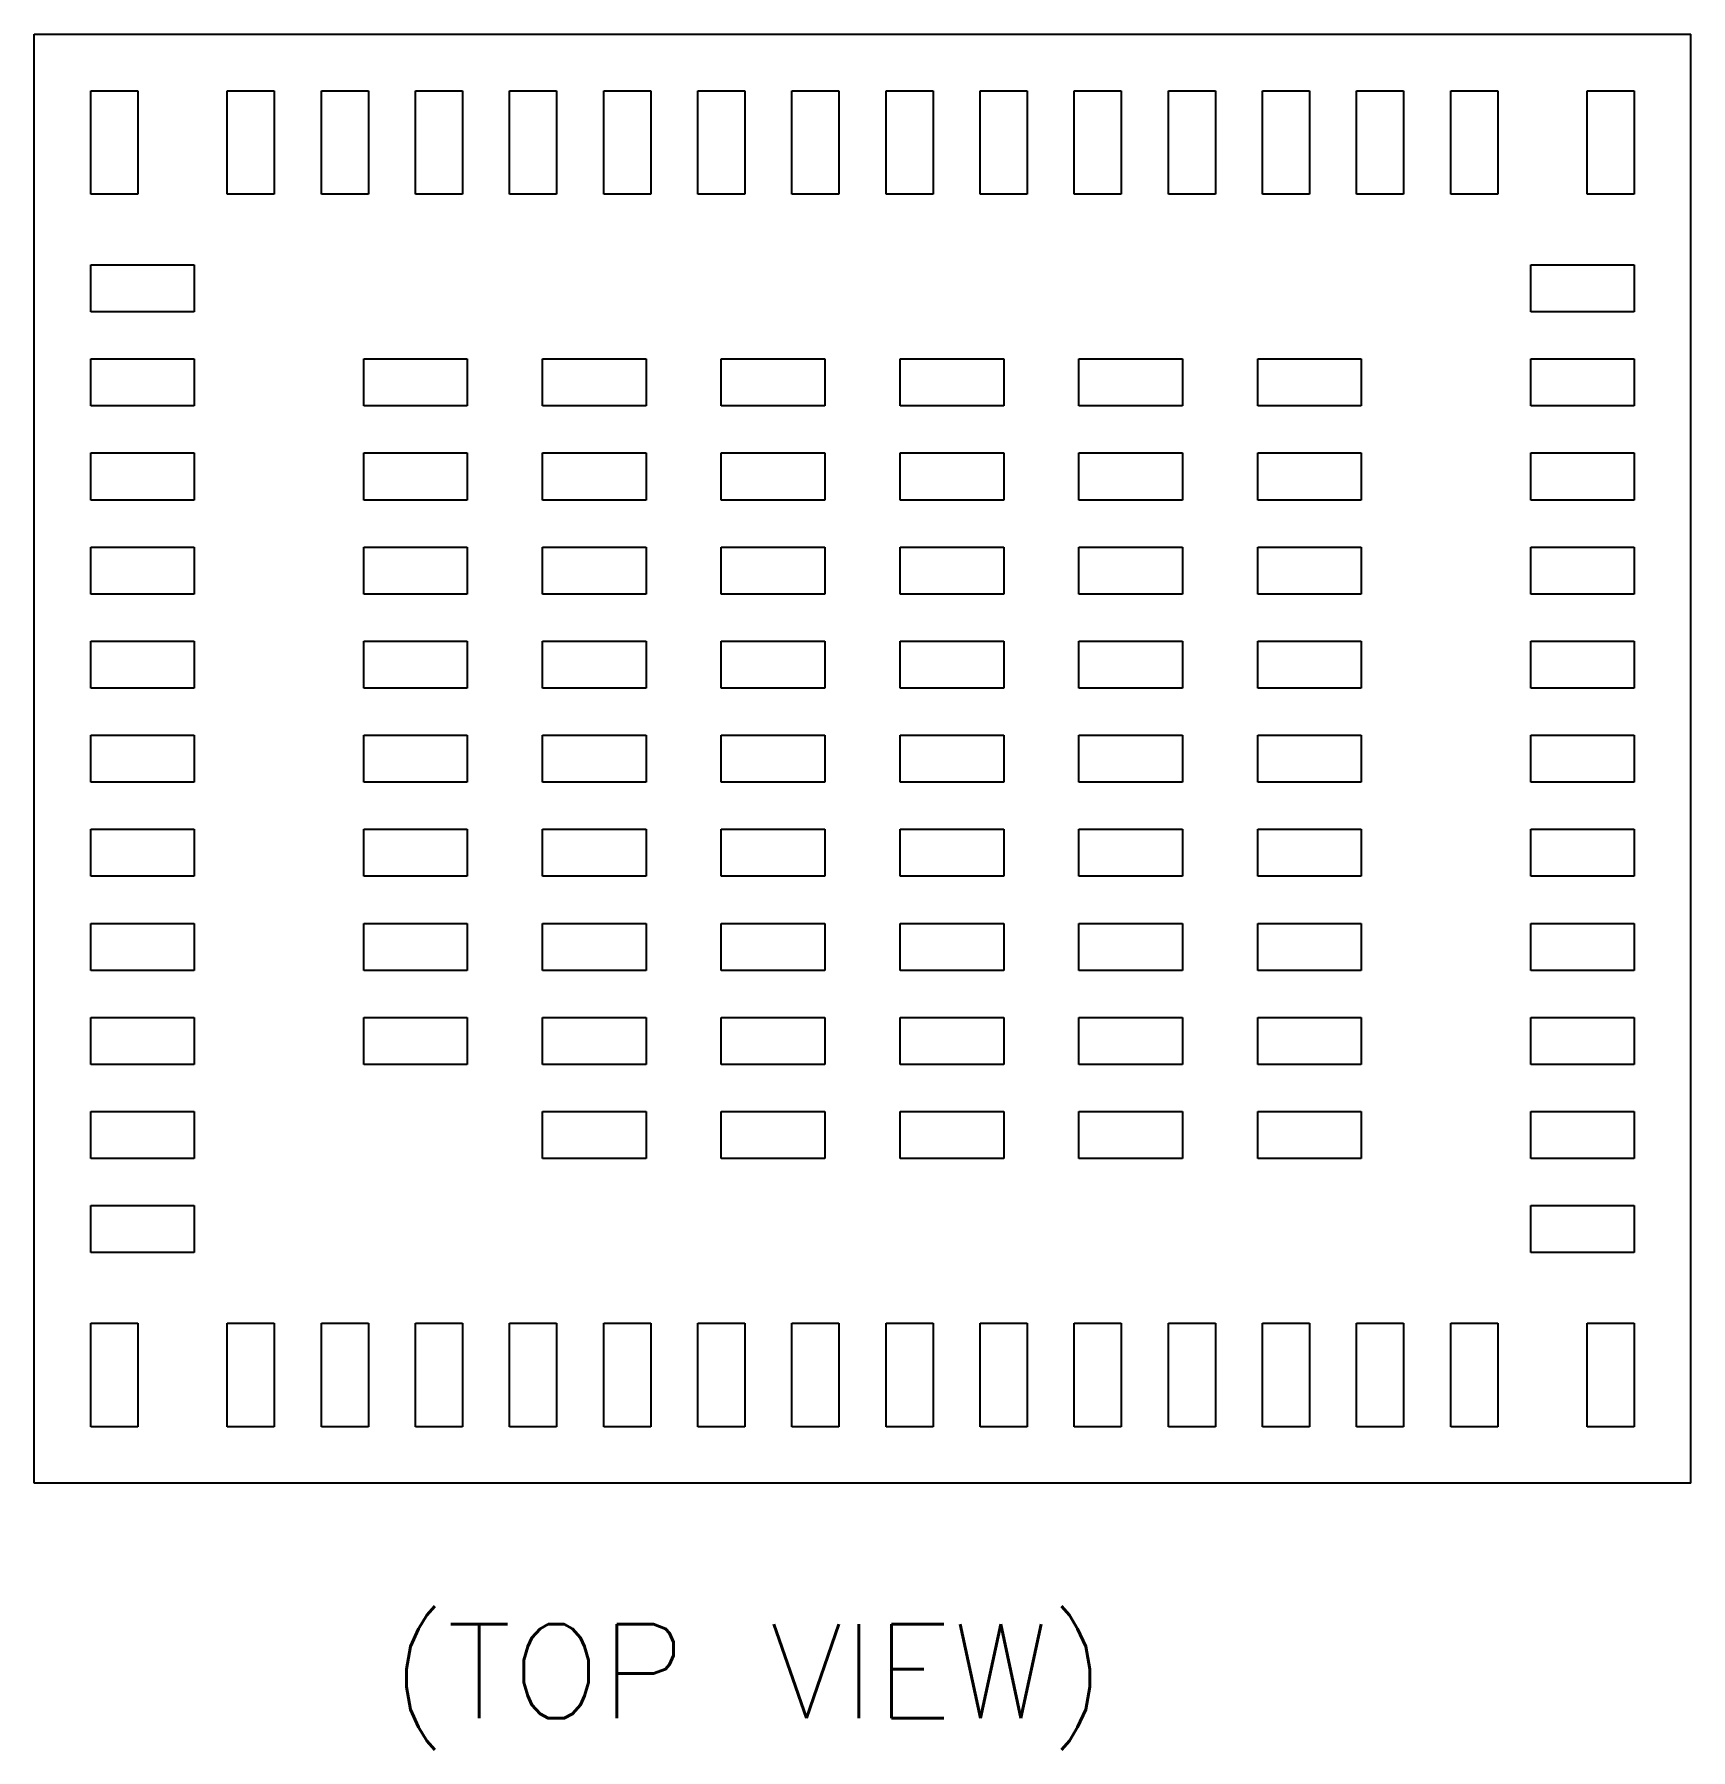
# Model space of a CAD drawing. Extents: x 0 to 8.8, y -1.42 to 7.7.
import ezdxf

# ---------------------------------------------------------------- set-up
doc = ezdxf.new("R2010")
doc.units = 0
doc.layers.add('NC_Work2', color=7, linetype='CONTINUOUS')
doc.layers.add('ProductsBoradOutline', color=7, linetype='CONTINUOUS')
doc.styles.get("Standard").update_dxf_attribs({"font": 'txt', "bigfont": 'EXTFONT'})

msp = doc.modelspace()

# ---------------------------------------------------------------- linework, layer by layer
at = {"layer": 'NC_Work2'}
for p, q in [((0.3, 6.85), (0.3, 7.4)), ((0.3, 7.4), (0.55, 7.4)), ((0.55, 7.4), (0.55, 6.85)), ((1.025, 6.85), (1.025, 7.4)), ((1.025, 7.4), (1.275, 7.4)), ((1.275, 7.4), (1.275, 6.85)), ((1.525, 6.85), (1.525, 7.4)), ((1.525, 7.4), (1.775, 7.4)), ((1.775, 7.4), (1.775, 6.85)), ((2.025, 6.85), (2.025, 7.4)), ((2.025, 7.4), (2.275, 7.4)), ((2.275, 7.4), (2.275, 6.85)), ((2.525, 6.85), (2.525, 7.4)), ((2.525, 7.4), (2.775, 7.4)), ((2.775, 7.4), (2.775, 6.85)), ((3.025, 6.85), (3.025, 7.4)), ((3.025, 7.4), (3.275, 7.4)), ((3.275, 7.4), (3.275, 6.85)), ((3.525, 6.85), (3.525, 7.4)), ((3.525, 7.4), (3.775, 7.4)), ((3.775, 7.4), (3.775, 6.85)), ((4.025, 6.85), (4.025, 7.4)), ((4.025, 7.4), (4.275, 7.4)), ((4.275, 7.4), (4.275, 6.85)), ((4.525, 6.85), (4.525, 7.4)), ((4.525, 7.4), (4.775, 7.4)), ((4.775, 7.4), (4.775, 6.85)), ((5.025, 6.85), (5.025, 7.4)), ((5.025, 7.4), (5.275, 7.4)), ((5.275, 7.4), (5.275, 6.85)), ((5.525, 6.85), (5.525, 7.4)), ((5.525, 7.4), (5.775, 7.4)), ((5.775, 7.4), (5.775, 6.85)), ((6.025, 6.85), (6.025, 7.4)), ((6.025, 7.4), (6.275, 7.4)), ((6.275, 7.4), (6.275, 6.85)), ((6.525, 6.85), (6.525, 7.4)), ((6.525, 7.4), (6.775, 7.4)), ((6.775, 7.4), (6.775, 6.85)), ((7.025, 6.85), (7.025, 7.4)), ((7.025, 7.4), (7.275, 7.4)), ((7.275, 7.4), (7.275, 6.85)), ((7.525, 6.85), (7.525, 7.4)), ((7.525, 7.4), (7.775, 7.4)), ((7.775, 7.4), (7.775, 6.85)), ((8.25, 6.85), (8.25, 7.4)), ((8.25, 7.4), (8.5, 7.4)), ((8.5, 7.4), (8.5, 6.85)), ((0.55, 6.85), (0.3, 6.85)), ((1.275, 6.85), (1.025, 6.85)), ((1.775, 6.85), (1.525, 6.85)), ((2.275, 6.85), (2.025, 6.85)), ((2.775, 6.85), (2.525, 6.85)), ((3.275, 6.85), (3.025, 6.85)), ((3.775, 6.85), (3.525, 6.85)), ((4.275, 6.85), (4.025, 6.85)), ((4.775, 6.85), (4.525, 6.85)), ((5.275, 6.85), (5.025, 6.85)), ((5.775, 6.85), (5.525, 6.85)), ((6.275, 6.85), (6.025, 6.85)), ((6.775, 6.85), (6.525, 6.85)), ((7.275, 6.85), (7.025, 6.85)), ((7.775, 6.85), (7.525, 6.85)), ((8.5, 6.85), (8.25, 6.85)), ((0.3, 6.475), (0.85, 6.475)), ((0.3, 6.225), (0.3, 6.475)), ((0.85, 6.475), (0.85, 6.225)), ((7.95, 6.475), (8.5, 6.475)), ((7.95, 6.225), (7.95, 6.475)), ((8.5, 6.475), (8.5, 6.225)), ((0.85, 6.225), (0.3, 6.225)), ((8.5, 6.225), (7.95, 6.225)), ((0.3, 5.975), (0.85, 5.975)), ((0.3, 5.725), (0.3, 5.975)), ((0.85, 5.975), (0.85, 5.725)), ((1.75, 5.975), (2.3, 5.975)), ((1.75, 5.725), (1.75, 5.975)), ((2.3, 5.975), (2.3, 5.725)), ((2.7, 5.975), (3.25, 5.975)), ((2.7, 5.725), (2.7, 5.975)), ((3.25, 5.975), (3.25, 5.725)), ((3.65, 5.975), (4.2, 5.975)), ((3.65, 5.725), (3.65, 5.975)), ((4.2, 5.975), (4.2, 5.725)), ((4.6, 5.975), (5.15, 5.975)), ((4.6, 5.725), (4.6, 5.975)), ((5.15, 5.975), (5.15, 5.725)), ((5.55, 5.975), (6.1, 5.975)), ((5.55, 5.725), (5.55, 5.975)), ((6.1, 5.975), (6.1, 5.725)), ((6.5, 5.975), (7.05, 5.975)), ((6.5, 5.725), (6.5, 5.975)), ((7.05, 5.975), (7.05, 5.725)), ((7.95, 5.975), (8.5, 5.975)), ((7.95, 5.725), (7.95, 5.975)), ((8.5, 5.975), (8.5, 5.725)), ((0.85, 5.725), (0.3, 5.725)), ((2.3, 5.725), (1.75, 5.725)), ((3.25, 5.725), (2.7, 5.725)), ((4.2, 5.725), (3.65, 5.725)), ((5.15, 5.725), (4.6, 5.725)), ((6.1, 5.725), (5.55, 5.725)), ((7.05, 5.725), (6.5, 5.725)), ((8.5, 5.725), (7.95, 5.725)), ((0.3, 5.475), (0.85, 5.475)), ((0.3, 5.225), (0.3, 5.475)), ((0.85, 5.475), (0.85, 5.225)), ((1.75, 5.475), (2.3, 5.475)), ((1.75, 5.225), (1.75, 5.475)), ((2.3, 5.475), (2.3, 5.225)), ((2.7, 5.475), (3.25, 5.475)), ((2.7, 5.225), (2.7, 5.475)), ((3.25, 5.475), (3.25, 5.225)), ((3.65, 5.475), (4.2, 5.475)), ((3.65, 5.225), (3.65, 5.475)), ((4.2, 5.475), (4.2, 5.225)), ((4.6, 5.475), (5.15, 5.475)), ((4.6, 5.225), (4.6, 5.475)), ((5.15, 5.475), (5.15, 5.225)), ((5.55, 5.475), (6.1, 5.475)), ((5.55, 5.225), (5.55, 5.475)), ((6.1, 5.475), (6.1, 5.225)), ((6.5, 5.475), (7.05, 5.475)), ((6.5, 5.225), (6.5, 5.475)), ((7.05, 5.475), (7.05, 5.225)), ((7.95, 5.475), (8.5, 5.475)), ((7.95, 5.225), (7.95, 5.475)), ((8.5, 5.475), (8.5, 5.225)), ((0.85, 5.225), (0.3, 5.225)), ((2.3, 5.225), (1.75, 5.225)), ((3.25, 5.225), (2.7, 5.225)), ((4.2, 5.225), (3.65, 5.225)), ((5.15, 5.225), (4.6, 5.225)), ((6.1, 5.225), (5.55, 5.225)), ((7.05, 5.225), (6.5, 5.225)), ((8.5, 5.225), (7.95, 5.225)), ((0.3, 4.975), (0.85, 4.975)), ((0.3, 4.725), (0.3, 4.975)), ((0.85, 4.975), (0.85, 4.725)), ((1.75, 4.975), (2.3, 4.975)), ((1.75, 4.725), (1.75, 4.975)), ((2.3, 4.975), (2.3, 4.725)), ((2.7, 4.975), (3.25, 4.975)), ((2.7, 4.725), (2.7, 4.975)), ((3.25, 4.975), (3.25, 4.725)), ((3.65, 4.975), (4.2, 4.975)), ((3.65, 4.725), (3.65, 4.975)), ((4.2, 4.975), (4.2, 4.725)), ((4.6, 4.975), (5.15, 4.975)), ((4.6, 4.725), (4.6, 4.975)), ((5.15, 4.975), (5.15, 4.725)), ((5.55, 4.975), (6.1, 4.975)), ((5.55, 4.725), (5.55, 4.975)), ((6.1, 4.975), (6.1, 4.725)), ((6.5, 4.975), (7.05, 4.975)), ((6.5, 4.725), (6.5, 4.975)), ((7.05, 4.975), (7.05, 4.725)), ((7.95, 4.975), (8.5, 4.975)), ((7.95, 4.725), (7.95, 4.975)), ((8.5, 4.975), (8.5, 4.725)), ((0.85, 4.725), (0.3, 4.725)), ((2.3, 4.725), (1.75, 4.725)), ((3.25, 4.725), (2.7, 4.725)), ((4.2, 4.725), (3.65, 4.725)), ((5.15, 4.725), (4.6, 4.725)), ((6.1, 4.725), (5.55, 4.725)), ((7.05, 4.725), (6.5, 4.725)), ((8.5, 4.725), (7.95, 4.725)), ((0.3, 4.475), (0.85, 4.475)), ((0.3, 4.225), (0.3, 4.475)), ((0.85, 4.475), (0.85, 4.225)), ((1.75, 4.475), (2.3, 4.475)), ((1.75, 4.225), (1.75, 4.475)), ((2.3, 4.475), (2.3, 4.225)), ((2.7, 4.475), (3.25, 4.475)), ((2.7, 4.225), (2.7, 4.475)), ((3.25, 4.475), (3.25, 4.225)), ((3.65, 4.475), (4.2, 4.475)), ((3.65, 4.225), (3.65, 4.475)), ((4.2, 4.475), (4.2, 4.225)), ((4.6, 4.475), (5.15, 4.475)), ((4.6, 4.225), (4.6, 4.475)), ((5.15, 4.475), (5.15, 4.225)), ((5.55, 4.475), (6.1, 4.475)), ((5.55, 4.225), (5.55, 4.475)), ((6.1, 4.475), (6.1, 4.225)), ((6.5, 4.475), (7.05, 4.475)), ((6.5, 4.225), (6.5, 4.475)), ((7.05, 4.475), (7.05, 4.225)), ((7.95, 4.475), (8.5, 4.475)), ((7.95, 4.225), (7.95, 4.475)), ((8.5, 4.475), (8.5, 4.225)), ((0.85, 4.225), (0.3, 4.225)), ((2.3, 4.225), (1.75, 4.225)), ((3.25, 4.225), (2.7, 4.225)), ((4.2, 4.225), (3.65, 4.225)), ((5.15, 4.225), (4.6, 4.225)), ((6.1, 4.225), (5.55, 4.225)), ((7.05, 4.225), (6.5, 4.225)), ((8.5, 4.225), (7.95, 4.225)), ((0.3, 3.975), (0.85, 3.975)), ((0.3, 3.725), (0.3, 3.975)), ((0.85, 3.975), (0.85, 3.725)), ((1.75, 3.975), (2.3, 3.975)), ((1.75, 3.725), (1.75, 3.975)), ((2.3, 3.975), (2.3, 3.725)), ((2.7, 3.975), (3.25, 3.975)), ((2.7, 3.725), (2.7, 3.975)), ((3.25, 3.975), (3.25, 3.725)), ((3.65, 3.975), (4.2, 3.975)), ((3.65, 3.725), (3.65, 3.975)), ((4.2, 3.975), (4.2, 3.725)), ((4.6, 3.975), (5.15, 3.975)), ((4.6, 3.725), (4.6, 3.975)), ((5.15, 3.975), (5.15, 3.725)), ((5.55, 3.975), (6.1, 3.975)), ((5.55, 3.725), (5.55, 3.975)), ((6.1, 3.975), (6.1, 3.725)), ((6.5, 3.975), (7.05, 3.975)), ((6.5, 3.725), (6.5, 3.975)), ((7.05, 3.975), (7.05, 3.725)), ((7.95, 3.975), (8.5, 3.975)), ((7.95, 3.725), (7.95, 3.975)), ((8.5, 3.975), (8.5, 3.725)), ((0.85, 3.725), (0.3, 3.725)), ((2.3, 3.725), (1.75, 3.725)), ((3.25, 3.725), (2.7, 3.725)), ((4.2, 3.725), (3.65, 3.725)), ((5.15, 3.725), (4.6, 3.725)), ((6.1, 3.725), (5.55, 3.725)), ((7.05, 3.725), (6.5, 3.725)), ((8.5, 3.725), (7.95, 3.725)), ((0.3, 3.475), (0.85, 3.475)), ((0.3, 3.225), (0.3, 3.475)), ((0.85, 3.475), (0.85, 3.225)), ((1.75, 3.475), (2.3, 3.475)), ((1.75, 3.225), (1.75, 3.475)), ((2.3, 3.475), (2.3, 3.225)), ((2.7, 3.475), (3.25, 3.475)), ((2.7, 3.225), (2.7, 3.475)), ((3.25, 3.475), (3.25, 3.225)), ((3.65, 3.475), (4.2, 3.475)), ((3.65, 3.225), (3.65, 3.475)), ((4.2, 3.475), (4.2, 3.225)), ((4.6, 3.475), (5.15, 3.475)), ((4.6, 3.225), (4.6, 3.475)), ((5.15, 3.475), (5.15, 3.225)), ((5.55, 3.475), (6.1, 3.475)), ((5.55, 3.225), (5.55, 3.475)), ((6.1, 3.475), (6.1, 3.225)), ((6.5, 3.475), (7.05, 3.475)), ((6.5, 3.225), (6.5, 3.475)), ((7.05, 3.475), (7.05, 3.225)), ((7.95, 3.475), (8.5, 3.475)), ((7.95, 3.225), (7.95, 3.475)), ((8.5, 3.475), (8.5, 3.225)), ((0.85, 3.225), (0.3, 3.225)), ((2.3, 3.225), (1.75, 3.225)), ((3.25, 3.225), (2.7, 3.225)), ((4.2, 3.225), (3.65, 3.225)), ((5.15, 3.225), (4.6, 3.225)), ((6.1, 3.225), (5.55, 3.225)), ((7.05, 3.225), (6.5, 3.225)), ((8.5, 3.225), (7.95, 3.225)), ((0.3, 2.975), (0.85, 2.975)), ((0.3, 2.725), (0.3, 2.975)), ((0.85, 2.975), (0.85, 2.725)), ((1.75, 2.975), (2.3, 2.975)), ((1.75, 2.725), (1.75, 2.975)), ((2.3, 2.975), (2.3, 2.725)), ((2.7, 2.975), (3.25, 2.975)), ((2.7, 2.725), (2.7, 2.975)), ((3.25, 2.975), (3.25, 2.725)), ((3.65, 2.975), (4.2, 2.975)), ((3.65, 2.725), (3.65, 2.975)), ((4.2, 2.975), (4.2, 2.725)), ((4.6, 2.975), (5.15, 2.975)), ((4.6, 2.725), (4.6, 2.975)), ((5.15, 2.975), (5.15, 2.725)), ((5.55, 2.975), (6.1, 2.975)), ((5.55, 2.725), (5.55, 2.975)), ((6.1, 2.975), (6.1, 2.725)), ((6.5, 2.975), (7.05, 2.975)), ((6.5, 2.725), (6.5, 2.975)), ((7.05, 2.975), (7.05, 2.725)), ((7.95, 2.975), (8.5, 2.975)), ((7.95, 2.725), (7.95, 2.975)), ((8.5, 2.975), (8.5, 2.725)), ((0.85, 2.725), (0.3, 2.725)), ((2.3, 2.725), (1.75, 2.725)), ((3.25, 2.725), (2.7, 2.725)), ((4.2, 2.725), (3.65, 2.725)), ((5.15, 2.725), (4.6, 2.725)), ((6.1, 2.725), (5.55, 2.725)), ((7.05, 2.725), (6.5, 2.725)), ((8.5, 2.725), (7.95, 2.725)), ((0.3, 2.475), (0.85, 2.475)), ((0.3, 2.225), (0.3, 2.475)), ((0.85, 2.475), (0.85, 2.225)), ((1.75, 2.475), (2.3, 2.475)), ((1.75, 2.225), (1.75, 2.475)), ((2.3, 2.475), (2.3, 2.225)), ((2.7, 2.475), (3.25, 2.475)), ((2.7, 2.225), (2.7, 2.475)), ((3.25, 2.475), (3.25, 2.225)), ((3.65, 2.475), (4.2, 2.475)), ((3.65, 2.225), (3.65, 2.475)), ((4.2, 2.475), (4.2, 2.225)), ((4.6, 2.475), (5.15, 2.475)), ((4.6, 2.225), (4.6, 2.475)), ((5.15, 2.475), (5.15, 2.225)), ((5.55, 2.475), (6.1, 2.475)), ((5.55, 2.225), (5.55, 2.475)), ((6.1, 2.475), (6.1, 2.225)), ((6.5, 2.475), (7.05, 2.475)), ((6.5, 2.225), (6.5, 2.475)), ((7.05, 2.475), (7.05, 2.225)), ((7.95, 2.475), (8.5, 2.475)), ((7.95, 2.225), (7.95, 2.475)), ((8.5, 2.475), (8.5, 2.225)), ((0.85, 2.225), (0.3, 2.225)), ((2.3, 2.225), (1.75, 2.225)), ((3.25, 2.225), (2.7, 2.225)), ((4.2, 2.225), (3.65, 2.225)), ((5.15, 2.225), (4.6, 2.225)), ((6.1, 2.225), (5.55, 2.225)), ((7.05, 2.225), (6.5, 2.225)), ((8.5, 2.225), (7.95, 2.225)), ((0.3, 1.975), (0.85, 1.975)), ((0.3, 1.725), (0.3, 1.975)), ((0.85, 1.975), (0.85, 1.725)), ((2.7, 1.975), (3.25, 1.975)), ((2.7, 1.725), (2.7, 1.975)), ((3.25, 1.975), (3.25, 1.725)), ((3.65, 1.975), (4.2, 1.975)), ((3.65, 1.725), (3.65, 1.975)), ((4.2, 1.975), (4.2, 1.725)), ((4.6, 1.975), (5.15, 1.975)), ((4.6, 1.725), (4.6, 1.975)), ((5.15, 1.975), (5.15, 1.725)), ((5.55, 1.975), (6.1, 1.975)), ((5.55, 1.725), (5.55, 1.975)), ((6.1, 1.975), (6.1, 1.725)), ((6.5, 1.975), (7.05, 1.975)), ((6.5, 1.725), (6.5, 1.975)), ((7.05, 1.975), (7.05, 1.725)), ((7.95, 1.975), (8.5, 1.975)), ((7.95, 1.725), (7.95, 1.975)), ((8.5, 1.975), (8.5, 1.725)), ((0.85, 1.725), (0.3, 1.725)), ((3.25, 1.725), (2.7, 1.725)), ((4.2, 1.725), (3.65, 1.725)), ((5.15, 1.725), (4.6, 1.725)), ((6.1, 1.725), (5.55, 1.725)), ((7.05, 1.725), (6.5, 1.725)), ((8.5, 1.725), (7.95, 1.725)), ((0.3, 1.475), (0.85, 1.475)), ((0.3, 1.225), (0.3, 1.475)), ((0.85, 1.475), (0.85, 1.225)), ((7.95, 1.475), (8.5, 1.475)), ((7.95, 1.225), (7.95, 1.475)), ((8.5, 1.475), (8.5, 1.225)), ((0.85, 1.225), (0.3, 1.225)), ((8.5, 1.225), (7.95, 1.225)), ((0.3, 0.3), (0.3, 0.85)), ((0.3, 0.85), (0.55, 0.85)), ((0.55, 0.85), (0.55, 0.3)), ((1.025, 0.3), (1.025, 0.85)), ((1.025, 0.85), (1.275, 0.85)), ((1.275, 0.85), (1.275, 0.3)), ((1.525, 0.3), (1.525, 0.85)), ((1.525, 0.85), (1.775, 0.85)), ((1.775, 0.85), (1.775, 0.3)), ((2.025, 0.3), (2.025, 0.85)), ((2.025, 0.85), (2.275, 0.85)), ((2.275, 0.85), (2.275, 0.3)), ((2.525, 0.3), (2.525, 0.85)), ((2.525, 0.85), (2.775, 0.85)), ((2.775, 0.85), (2.775, 0.3)), ((3.025, 0.3), (3.025, 0.85)), ((3.025, 0.85), (3.275, 0.85)), ((3.275, 0.85), (3.275, 0.3)), ((3.525, 0.3), (3.525, 0.85)), ((3.525, 0.85), (3.775, 0.85)), ((3.775, 0.85), (3.775, 0.3)), ((4.025, 0.3), (4.025, 0.85)), ((4.025, 0.85), (4.275, 0.85)), ((4.275, 0.85), (4.275, 0.3)), ((4.525, 0.3), (4.525, 0.85)), ((4.525, 0.85), (4.775, 0.85)), ((4.775, 0.85), (4.775, 0.3)), ((5.025, 0.3), (5.025, 0.85)), ((5.025, 0.85), (5.275, 0.85)), ((5.275, 0.85), (5.275, 0.3)), ((5.525, 0.3), (5.525, 0.85)), ((5.525, 0.85), (5.775, 0.85)), ((5.775, 0.85), (5.775, 0.3)), ((6.025, 0.3), (6.025, 0.85)), ((6.025, 0.85), (6.275, 0.85)), ((6.275, 0.85), (6.275, 0.3)), ((6.525, 0.3), (6.525, 0.85)), ((6.525, 0.85), (6.775, 0.85)), ((6.775, 0.85), (6.775, 0.3)), ((7.025, 0.3), (7.025, 0.85)), ((7.025, 0.85), (7.275, 0.85)), ((7.275, 0.85), (7.275, 0.3)), ((7.525, 0.3), (7.525, 0.85)), ((7.525, 0.85), (7.775, 0.85)), ((7.775, 0.85), (7.775, 0.3)), ((8.25, 0.3), (8.25, 0.85)), ((8.25, 0.85), (8.5, 0.85)), ((8.5, 0.85), (8.5, 0.3)), ((0.55, 0.3), (0.3, 0.3)), ((1.275, 0.3), (1.025, 0.3)), ((1.775, 0.3), (1.525, 0.3)), ((2.275, 0.3), (2.025, 0.3)), ((2.775, 0.3), (2.525, 0.3)), ((3.275, 0.3), (3.025, 0.3)), ((3.775, 0.3), (3.525, 0.3)), ((4.275, 0.3), (4.025, 0.3)), ((4.775, 0.3), (4.525, 0.3)), ((5.275, 0.3), (5.025, 0.3)), ((5.775, 0.3), (5.525, 0.3)), ((6.275, 0.3), (6.025, 0.3)), ((6.775, 0.3), (6.525, 0.3)), ((7.275, 0.3), (7.025, 0.3)), ((7.775, 0.3), (7.525, 0.3)), ((8.5, 0.3), (8.25, 0.3))]:
    msp.add_line(p, q, dxfattribs=at)
at = {"layer": 'ProductsBoradOutline'}
for p, q in [((0, 0), (0, 7.7)), ((0, 7.7), (8.8, 7.7)), ((8.8, 0), (8.8, 7.7)), ((8.8, 0), (0, 0))]:
    msp.add_line(p, q, dxfattribs=at)

# ---------------------------------------------------------------- texts
at = {"layer": 'NC_Work2', "width": 1.0036}
msp.add_text('(TOP VIEW)', height=0.5, dxfattribs=at).set_placement((1.891, -1.25))

doc.saveas('drawing.dxf')
